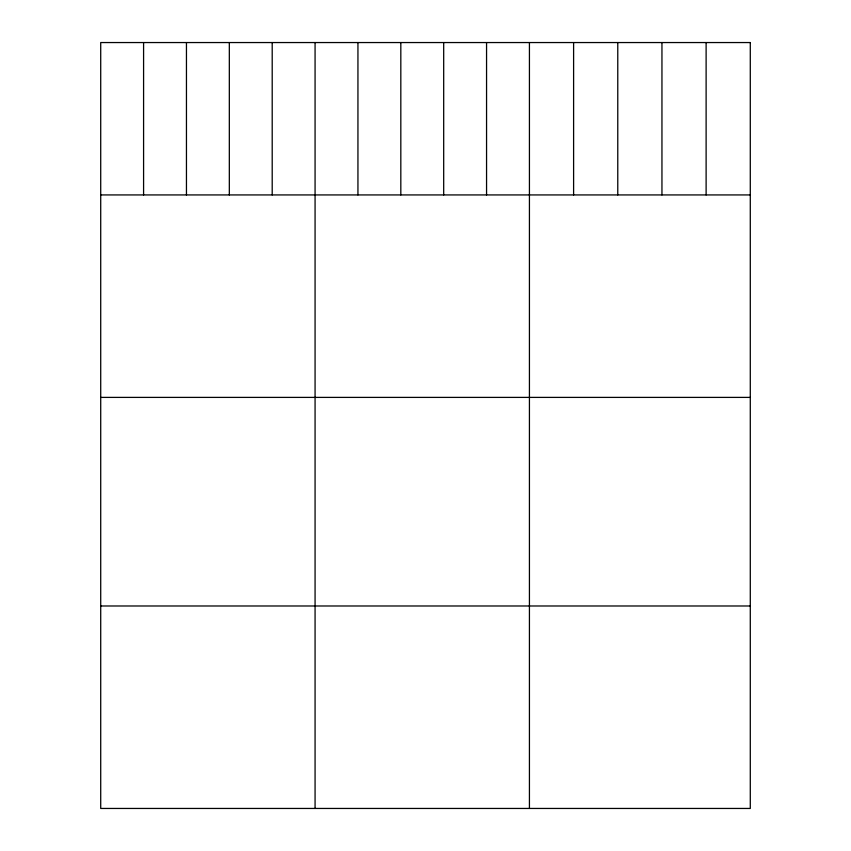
<?xml version="1.0" encoding="UTF-8"?>
<svg xmlns="http://www.w3.org/2000/svg" width="851" height="851" viewBox="0 0 851 851"><rect width="100%" height="100%" fill="white"/><g stroke="black" fill="none" stroke-linecap="round" stroke-linejoin="round"><path stroke-width="1.28" d="M100.716 194.932L750.284 194.932M100.716 397.396L750.284 397.396M100.716 605.986L750.284 605.986M706.117 42.55L706.117 194.932M661.95 42.55L661.95 194.932M617.773 42.55L617.773 194.932M573.606 42.55L573.606 194.932M529.428 42.55L529.428 808.45M486.559 42.55L486.559 194.932M443.69 42.55L443.69 194.932M400.821 42.55L400.821 194.932M357.941 42.55L357.941 194.932M315.072 42.55L315.072 808.45M272.203 42.55L272.203 194.932M229.323 42.55L229.323 194.932M186.454 42.55L186.454 194.932M143.585 42.55L143.585 194.932M750.284 42.55L100.716 42.55L100.716 808.45L750.284 808.45L750.284 42.55"/></g></svg>
